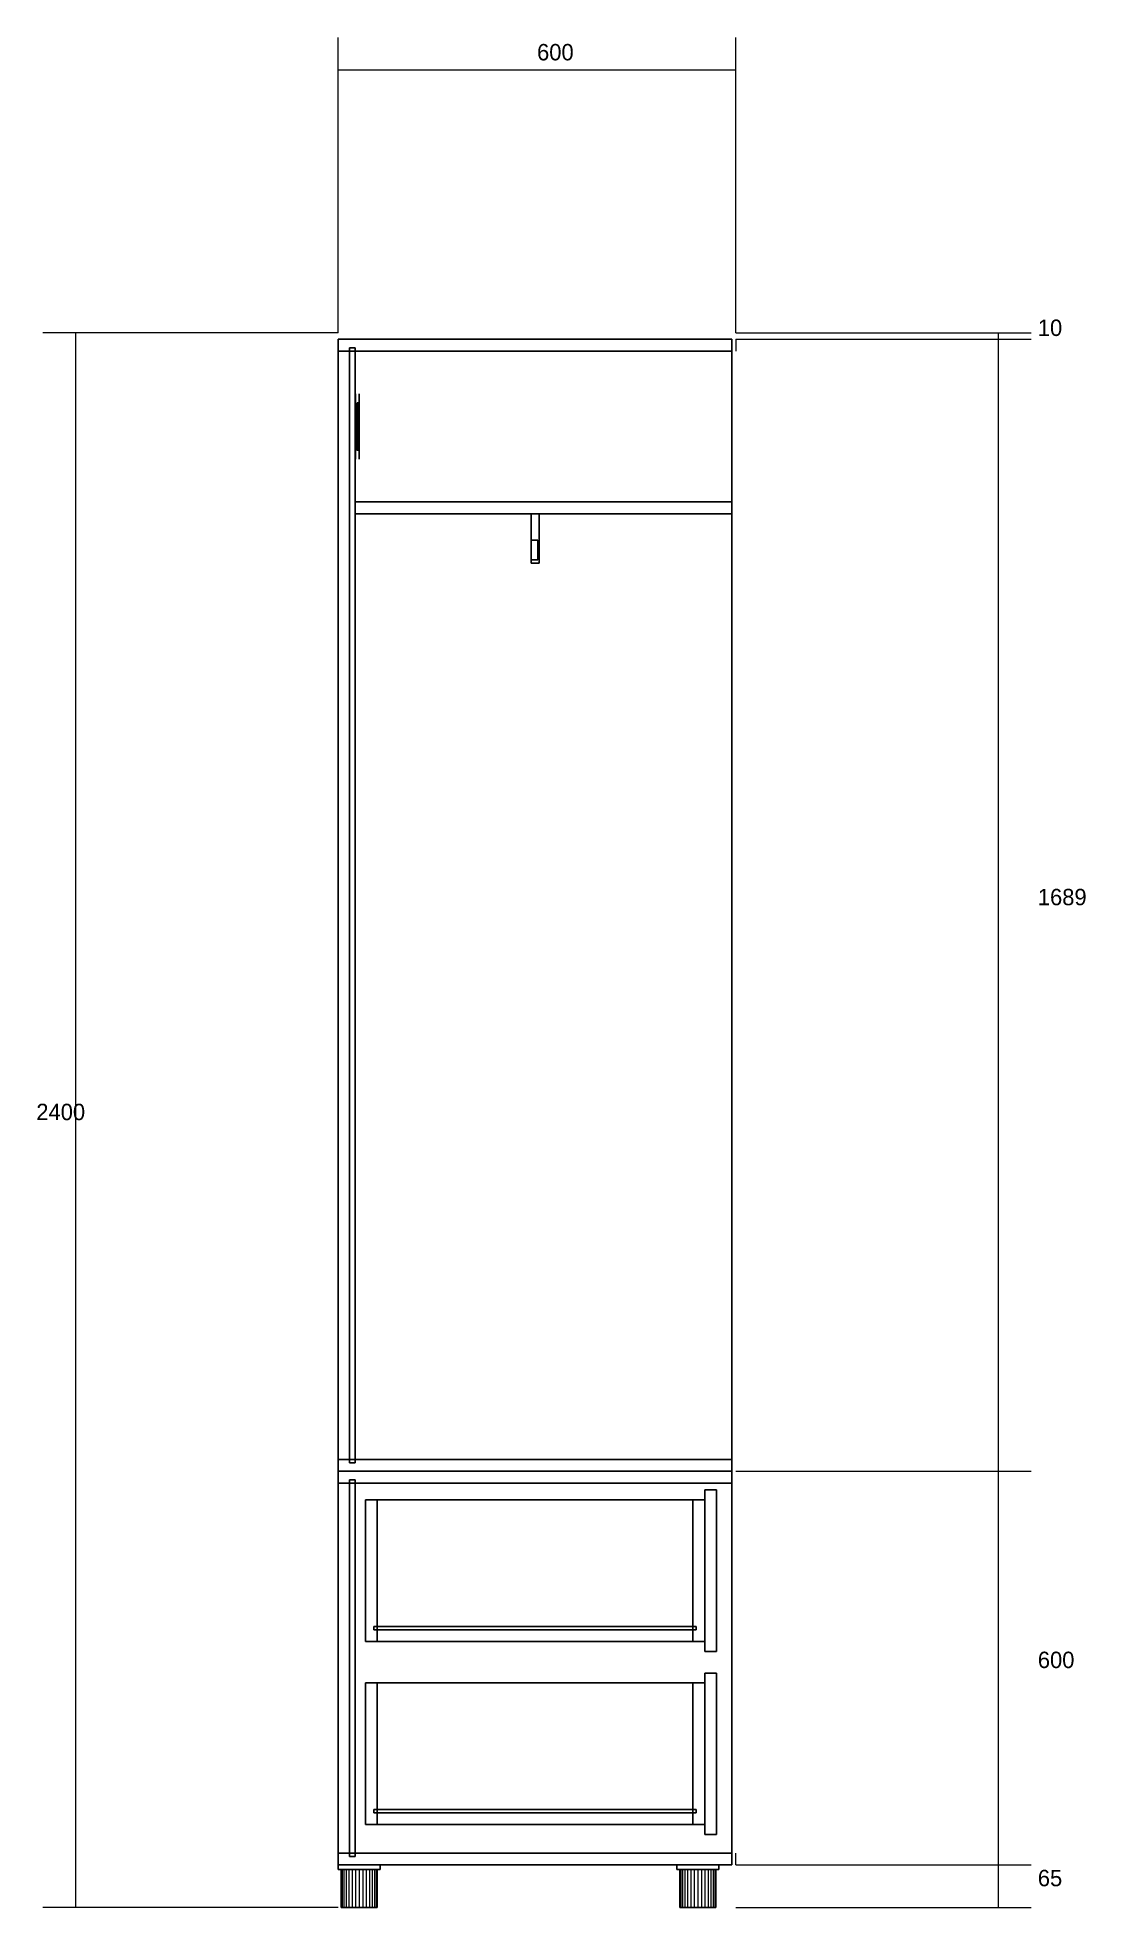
# Model space of a CAD drawing. Extents: x -458 to 1139, y 0 to 2850.
import ezdxf

# ---------------------------------------------------------------- set-up
doc = ezdxf.new("R2010")
doc.units = 0
for name, color, linetype, lineweight in [('ACCESSORIES', 8, 'Continuous', 0), ('BACK_PANEL', 254, 'Continuous', 0), ('CLOTHING_ROD', 7, 'Continuous', 0), ('DIMENSIONS', 7, 'Continuous', 0), ('FURNITURE_PANEL', 30, 'Continuous', 0), ('VENTILATION', 6, 'Continuous', 0)]:
    doc.layers.add(name, color=color, linetype=linetype, lineweight=lineweight)

msp = doc.modelspace()

# ---------------------------------------------------------------- linework, layer by layer
at = {"layer": 'ACCESSORIES', "color": 8}
for p, q in [((0, 65), (64, 65)), ((64, 65), (0, 65)), ((0, 65), (0, 58)), ((0, 58), (0, 65)), ((0, 65), (64, 65)), ((64, 65), (0, 65)), ((0, 65), (0, 58)), ((0, 58), (0, 65)), ((64, 58), (0, 58)), ((0, 58), (64, 58)), ((64, 58), (0, 58)), ((0, 58), (64, 58)), ((4, 58), (4, 0)), ((4, 58), (4, 0)), ((4.5, 58), (4.5, 0)), ((4.5, 58), (4.5, 0)), ((6.1, 58), (4.5, 58)), ((4.5, 58), (6.1, 58)), ((4.5, 58), (4.5, 0)), ((4.5, 58), (4.5, 0)), ((6.1, 58), (4.5, 58)), ((4.5, 58), (6.1, 58)), ((6.1, 58), (6.1, 0)), ((6.1, 58), (6.1, 0)), ((8.7, 58), (6.1, 58)), ((6.1, 58), (8.7, 58)), ((6.1, 58), (6.1, 0)), ((6.1, 58), (6.1, 0)), ((8.7, 58), (6.1, 58)), ((6.1, 58), (8.7, 58)), ((8.7, 58), (8.7, 0)), ((8.7, 58), (8.7, 0)), ((12.2, 58), (8.7, 58)), ((8.7, 58), (12.2, 58)), ((8.7, 58), (8.7, 0)), ((8.7, 58), (8.7, 0)), ((12.2, 58), (8.7, 58)), ((8.7, 58), (12.2, 58)), ((12.2, 58), (12.2, 0)), ((12.2, 58), (12.2, 0)), ((16.4, 58), (12.2, 58)), ((12.2, 58), (16.4, 58)), ((12.2, 58), (12.2, 0)), ((12.2, 58), (12.2, 0)), ((16.4, 58), (12.2, 58)), ((12.2, 58), (16.4, 58)), ((16.4, 58), (16.4, 0)), ((16.4, 58), (16.4, 0)), ((21.3, 58), (16.4, 58)), ((16.4, 58), (21.3, 58)), ((16.4, 58), (16.4, 0)), ((16.4, 58), (16.4, 0)), ((21.3, 58), (16.4, 58)), ((16.4, 58), (21.3, 58)), ((21.3, 58), (21.3, 0)), ((21.3, 58), (21.3, 0)), ((26.5, 58), (21.3, 58)), ((21.3, 58), (26.5, 58)), ((21.3, 58), (21.3, 0)), ((21.3, 58), (21.3, 0)), ((26.5, 58), (21.3, 58)), ((21.3, 58), (26.5, 58)), ((26.5, 58), (26.5, 0)), ((26.5, 58), (26.5, 0)), ((32, 58), (26.5, 58)), ((26.5, 58), (32, 58)), ((26.5, 58), (26.5, 0)), ((26.5, 58), (26.5, 0)), ((32, 58), (26.5, 58)), ((26.5, 58), (32, 58)), ((32, 58), (32, 0)), ((32, 58), (32, 0)), ((37.5, 58), (32, 58)), ((32, 58), (37.5, 58)), ((32, 58), (32, 0)), ((32, 58), (32, 0)), ((37.5, 58), (32, 58)), ((32, 58), (37.5, 58)), ((37.5, 58), (37.5, 0)), ((37.5, 58), (37.5, 0)), ((42.7, 58), (37.5, 58)), ((37.5, 58), (42.7, 58)), ((37.5, 58), (37.5, 0)), ((37.5, 58), (37.5, 0)), ((42.7, 58), (37.5, 58)), ((37.5, 58), (42.7, 58)), ((42.7, 58), (42.7, 0)), ((42.7, 58), (42.7, 0)), ((47.6, 58), (42.7, 58)), ((42.7, 58), (47.6, 58)), ((42.7, 58), (42.7, 0)), ((42.7, 58), (42.7, 0)), ((47.6, 58), (42.7, 58)), ((42.7, 58), (47.6, 58)), ((47.6, 58), (47.6, 0)), ((47.6, 58), (47.6, 0)), ((51.8, 58), (47.6, 58)), ((47.6, 58), (51.8, 58)), ((47.6, 58), (47.6, 0)), ((47.6, 58), (47.6, 0)), ((51.8, 58), (47.6, 58)), ((47.6, 58), (51.8, 58)), ((51.8, 58), (51.8, 0)), ((51.8, 58), (51.8, 0)), ((55.3, 58), (51.8, 58)), ((51.8, 58), (55.3, 58)), ((51.8, 58), (51.8, 0)), ((51.8, 58), (51.8, 0)), ((55.3, 58), (51.8, 58)), ((51.8, 58), (55.3, 58)), ((55.3, 58), (55.3, 0)), ((55.3, 58), (55.3, 0)), ((57.9, 58), (55.3, 58)), ((55.3, 58), (57.9, 58)), ((55.3, 58), (55.3, 0)), ((55.3, 58), (55.3, 0)), ((57.9, 58), (55.3, 58)), ((55.3, 58), (57.9, 58)), ((57.9, 58), (57.9, 0)), ((57.9, 58), (57.9, 0)), ((59.5, 58), (57.9, 58)), ((57.9, 58), (59.5, 58)), ((57.9, 58), (57.9, 0)), ((57.9, 58), (57.9, 0)), ((59.5, 58), (57.9, 58)), ((57.9, 58), (59.5, 58)), ((59.5, 58), (59.5, 0)), ((59.5, 58), (59.5, 0)), ((59.5, 58), (59.5, 0)), ((59.5, 58), (59.5, 0)), ((60, 0), (60, 58)), ((60, 0), (60, 58)), ((64, 65), (64, 58)), ((64, 58), (64, 65)), ((64, 65), (64, 58)), ((64, 58), (64, 65)), ((516, 65), (580, 65)), ((580, 65), (516, 65)), ((516, 65), (516, 58)), ((516, 58), (516, 65)), ((516, 65), (580, 65)), ((580, 65), (516, 65)), ((516, 65), (516, 58)), ((516, 58), (516, 65)), ((580, 58), (516, 58)), ((516, 58), (580, 58)), ((580, 58), (516, 58)), ((516, 58), (580, 58)), ((520, 58), (520, 0)), ((520, 58), (520, 0)), ((520.5, 58), (520.5, 0)), ((520.5, 58), (520.5, 0)), ((522.1, 58), (520.5, 58)), ((520.5, 58), (522.1, 58)), ((520.5, 58), (520.5, 0)), ((520.5, 58), (520.5, 0)), ((522.1, 58), (520.5, 58)), ((520.5, 58), (522.1, 58)), ((522.1, 58), (522.1, 0)), ((522.1, 58), (522.1, 0)), ((524.7, 58), (522.1, 58)), ((522.1, 58), (524.7, 58)), ((522.1, 58), (522.1, 0)), ((522.1, 58), (522.1, 0)), ((524.7, 58), (522.1, 58)), ((522.1, 58), (524.7, 58)), ((524.7, 58), (524.7, 0)), ((524.7, 58), (524.7, 0)), ((528.2, 58), (524.7, 58)), ((524.7, 58), (528.2, 58)), ((524.7, 58), (524.7, 0)), ((524.7, 58), (524.7, 0)), ((528.2, 58), (524.7, 58)), ((524.7, 58), (528.2, 58)), ((528.2, 58), (528.2, 0)), ((528.2, 58), (528.2, 0)), ((532.4, 58), (528.2, 58)), ((528.2, 58), (532.4, 58)), ((528.2, 58), (528.2, 0)), ((528.2, 58), (528.2, 0)), ((532.4, 58), (528.2, 58)), ((528.2, 58), (532.4, 58)), ((532.4, 58), (532.4, 0)), ((532.4, 58), (532.4, 0)), ((537.3, 58), (532.4, 58)), ((532.4, 58), (537.3, 58)), ((532.4, 58), (532.4, 0)), ((532.4, 58), (532.4, 0)), ((537.3, 58), (532.4, 58)), ((532.4, 58), (537.3, 58)), ((537.3, 58), (537.3, 0)), ((537.3, 58), (537.3, 0)), ((542.5, 58), (537.3, 58)), ((537.3, 58), (542.5, 58)), ((537.3, 58), (537.3, 0)), ((537.3, 58), (537.3, 0)), ((542.5, 58), (537.3, 58)), ((537.3, 58), (542.5, 58)), ((542.5, 58), (542.5, 0)), ((542.5, 58), (542.5, 0)), ((548, 58), (542.5, 58)), ((542.5, 58), (548, 58)), ((542.5, 58), (542.5, 0)), ((542.5, 58), (542.5, 0)), ((548, 58), (542.5, 58)), ((542.5, 58), (548, 58)), ((548, 58), (548, 0)), ((548, 58), (548, 0)), ((553.5, 58), (548, 58)), ((548, 58), (553.5, 58)), ((548, 58), (548, 0)), ((548, 58), (548, 0)), ((553.5, 58), (548, 58)), ((548, 58), (553.5, 58)), ((553.5, 58), (553.5, 0)), ((553.5, 58), (553.5, 0)), ((558.7, 58), (553.5, 58)), ((553.5, 58), (558.7, 58)), ((553.5, 58), (553.5, 0)), ((553.5, 58), (553.5, 0)), ((558.7, 58), (553.5, 58)), ((553.5, 58), (558.7, 58)), ((558.7, 58), (558.7, 0)), ((558.7, 58), (558.7, 0)), ((563.6, 58), (558.7, 58)), ((558.7, 58), (563.6, 58)), ((558.7, 58), (558.7, 0)), ((558.7, 58), (558.7, 0)), ((563.6, 58), (558.7, 58)), ((558.7, 58), (563.6, 58)), ((563.6, 58), (563.6, 0)), ((563.6, 58), (563.6, 0)), ((567.8, 58), (563.6, 58)), ((563.6, 58), (567.8, 58)), ((563.6, 58), (563.6, 0)), ((563.6, 58), (563.6, 0)), ((567.8, 58), (563.6, 58)), ((563.6, 58), (567.8, 58)), ((567.8, 58), (567.8, 0)), ((567.8, 58), (567.8, 0)), ((571.3, 58), (567.8, 58)), ((567.8, 58), (571.3, 58)), ((567.8, 58), (567.8, 0)), ((567.8, 58), (567.8, 0)), ((571.3, 58), (567.8, 58)), ((567.8, 58), (571.3, 58)), ((571.3, 58), (571.3, 0)), ((571.3, 58), (571.3, 0)), ((573.9, 58), (571.3, 58)), ((571.3, 58), (573.9, 58)), ((571.3, 58), (571.3, 0)), ((571.3, 58), (571.3, 0)), ((573.9, 58), (571.3, 58)), ((571.3, 58), (573.9, 58)), ((573.9, 58), (573.9, 0)), ((573.9, 58), (573.9, 0)), ((575.5, 58), (573.9, 58)), ((573.9, 58), (575.5, 58)), ((573.9, 58), (573.9, 0)), ((573.9, 58), (573.9, 0)), ((575.5, 58), (573.9, 58)), ((573.9, 58), (575.5, 58)), ((575.5, 58), (575.5, 0)), ((575.5, 58), (575.5, 0)), ((575.5, 58), (575.5, 0)), ((575.5, 58), (575.5, 0)), ((576, 0), (576, 58)), ((576, 0), (576, 58)), ((580, 65), (580, 58)), ((580, 58), (580, 65)), ((580, 65), (580, 58)), ((580, 58), (580, 65)), ((4.5, 0), (6.1, 0)), ((6.1, 0), (4.5, 0)), ((4.5, 0), (6.1, 0)), ((6.1, 0), (4.5, 0)), ((6.1, 0), (8.7, 0)), ((8.7, 0), (6.1, 0)), ((6.1, 0), (8.7, 0)), ((8.7, 0), (6.1, 0)), ((8.7, 0), (12.2, 0)), ((12.2, 0), (8.7, 0)), ((8.7, 0), (12.2, 0)), ((12.2, 0), (8.7, 0)), ((12.2, 0), (16.4, 0)), ((16.4, 0), (12.2, 0)), ((12.2, 0), (16.4, 0)), ((16.4, 0), (12.2, 0)), ((16.4, 0), (21.3, 0)), ((21.3, 0), (16.4, 0)), ((16.4, 0), (21.3, 0)), ((21.3, 0), (16.4, 0)), ((21.3, 0), (26.5, 0)), ((26.5, 0), (21.3, 0)), ((21.3, 0), (26.5, 0)), ((26.5, 0), (21.3, 0)), ((26.5, 0), (32, 0)), ((32, 0), (26.5, 0)), ((26.5, 0), (32, 0)), ((32, 0), (26.5, 0)), ((32, 0), (37.5, 0)), ((37.5, 0), (32, 0)), ((32, 0), (37.5, 0)), ((37.5, 0), (32, 0)), ((37.5, 0), (42.7, 0)), ((42.7, 0), (37.5, 0)), ((37.5, 0), (42.7, 0)), ((42.7, 0), (37.5, 0)), ((42.7, 0), (47.6, 0)), ((47.6, 0), (42.7, 0)), ((42.7, 0), (47.6, 0)), ((47.6, 0), (42.7, 0)), ((47.6, 0), (51.8, 0)), ((51.8, 0), (47.6, 0)), ((47.6, 0), (51.8, 0)), ((51.8, 0), (47.6, 0)), ((51.8, 0), (55.3, 0)), ((55.3, 0), (51.8, 0)), ((51.8, 0), (55.3, 0)), ((55.3, 0), (51.8, 0)), ((55.3, 0), (57.9, 0)), ((57.9, 0), (55.3, 0)), ((55.3, 0), (57.9, 0)), ((57.9, 0), (55.3, 0)), ((57.9, 0), (59.5, 0)), ((59.5, 0), (57.9, 0)), ((57.9, 0), (59.5, 0)), ((59.5, 0), (57.9, 0)), ((520.5, 0), (522.1, 0)), ((522.1, 0), (520.5, 0)), ((520.5, 0), (522.1, 0)), ((522.1, 0), (520.5, 0)), ((522.1, 0), (524.7, 0)), ((524.7, 0), (522.1, 0)), ((522.1, 0), (524.7, 0)), ((524.7, 0), (522.1, 0)), ((524.7, 0), (528.2, 0)), ((528.2, 0), (524.7, 0)), ((524.7, 0), (528.2, 0)), ((528.2, 0), (524.7, 0)), ((528.2, 0), (532.4, 0)), ((532.4, 0), (528.2, 0)), ((528.2, 0), (532.4, 0)), ((532.4, 0), (528.2, 0)), ((532.4, 0), (537.3, 0)), ((537.3, 0), (532.4, 0)), ((532.4, 0), (537.3, 0)), ((537.3, 0), (532.4, 0)), ((537.3, 0), (542.5, 0)), ((542.5, 0), (537.3, 0)), ((537.3, 0), (542.5, 0)), ((542.5, 0), (537.3, 0)), ((542.5, 0), (548, 0)), ((548, 0), (542.5, 0)), ((542.5, 0), (548, 0)), ((548, 0), (542.5, 0)), ((548, 0), (553.5, 0)), ((553.5, 0), (548, 0)), ((548, 0), (553.5, 0)), ((553.5, 0), (548, 0)), ((553.5, 0), (558.7, 0)), ((558.7, 0), (553.5, 0)), ((553.5, 0), (558.7, 0)), ((558.7, 0), (553.5, 0)), ((558.7, 0), (563.6, 0)), ((563.6, 0), (558.7, 0)), ((558.7, 0), (563.6, 0)), ((563.6, 0), (558.7, 0)), ((563.6, 0), (567.8, 0)), ((567.8, 0), (563.6, 0)), ((563.6, 0), (567.8, 0)), ((567.8, 0), (563.6, 0)), ((567.8, 0), (571.3, 0)), ((571.3, 0), (567.8, 0)), ((567.8, 0), (571.3, 0)), ((571.3, 0), (567.8, 0)), ((571.3, 0), (573.9, 0)), ((573.9, 0), (571.3, 0)), ((571.3, 0), (573.9, 0)), ((573.9, 0), (571.3, 0)), ((573.9, 0), (575.5, 0)), ((575.5, 0), (573.9, 0)), ((573.9, 0), (575.5, 0)), ((575.5, 0), (573.9, 0))]:
    msp.add_line(p, q, dxfattribs=at)
at = {"layer": 'BACK_PANEL', "color": 30}
for p, q in [((17, 2377), (26, 2377)), ((26, 2377), (17, 2377)), ((17, 2377), (17, 678)), ((17, 678), (17, 2377)), ((26, 2377), (26, 678)), ((26, 678), (26, 2377)), ((26, 678), (17, 678)), ((17, 678), (26, 678)), ((17, 651.9), (26, 651.9)), ((26, 651.9), (17, 651.9)), ((17, 651.9), (17, 78)), ((17, 78), (17, 651.9)), ((26, 651.9), (26, 78)), ((26, 78), (26, 651.9)), ((26, 78), (17, 78)), ((17, 78), (26, 78))]:
    msp.add_line(p, q, dxfattribs=at)
at = {"layer": 'BACK_PANEL', "color": 252}
for p, q in [((17, 2377), (26, 2377)), ((26, 2377), (17, 2377)), ((17, 2377), (17, 678)), ((17, 678), (17, 2377)), ((26, 2377), (26, 678)), ((26, 678), (26, 2377)), ((26, 678), (17, 678)), ((17, 678), (26, 678)), ((17, 651.9), (26, 651.9)), ((26, 651.9), (17, 651.9)), ((17, 651.9), (17, 78)), ((17, 78), (17, 651.9)), ((26, 651.9), (26, 78)), ((26, 78), (26, 651.9)), ((26, 78), (17, 78)), ((17, 78), (26, 78))]:
    msp.add_line(p, q, dxfattribs=at)
at = {"layer": 'CLOTHING_ROD', "color": 7}
for p, q in [((294, 2124), (306, 2124)), ((306, 2124), (294, 2124)), ((294, 2124), (294, 2049)), ((294, 2049), (294, 2124)), ((294, 2124), (306, 2124)), ((306, 2124), (294, 2124)), ((294, 2124), (294, 2049)), ((294, 2049), (294, 2124)), ((294, 2124), (306, 2124)), ((306, 2124), (294, 2124)), ((294, 2124), (294, 2049)), ((294, 2049), (294, 2124)), ((294, 2124), (306, 2124)), ((306, 2124), (294, 2124)), ((294, 2124), (294, 2049)), ((294, 2049), (294, 2124)), ((306, 2124), (306, 2049)), ((306, 2049), (306, 2124)), ((306, 2124), (306, 2049)), ((306, 2049), (306, 2124)), ((306, 2124), (306, 2049)), ((306, 2049), (306, 2124)), ((306, 2124), (306, 2049)), ((306, 2049), (306, 2124)), ((294, 2084), (304, 2084)), ((304, 2084), (294, 2084)), ((294, 2084), (294, 2054)), ((294, 2054), (294, 2084)), ((294, 2084), (304, 2084)), ((304, 2084), (294, 2084)), ((294, 2084), (294, 2054)), ((294, 2054), (294, 2084)), ((304, 2084), (304, 2054)), ((304, 2054), (304, 2084)), ((304, 2084), (304, 2054)), ((304, 2054), (304, 2084)), ((304, 2054), (294, 2054)), ((294, 2054), (304, 2054)), ((304, 2054), (294, 2054)), ((294, 2054), (304, 2054)), ((306, 2049), (294, 2049)), ((294, 2049), (306, 2049)), ((306, 2049), (294, 2049)), ((294, 2049), (306, 2049)), ((306, 2049), (294, 2049)), ((294, 2049), (306, 2049)), ((306, 2049), (294, 2049)), ((294, 2049), (306, 2049))]:
    msp.add_line(p, q, dxfattribs=at)
at = {"layer": 'DIMENSIONS', "color": 7}
for p, q in [((0, 2400), (0, 2850)), ((606, 2400), (606, 2850)), ((606, 2800), (0, 2800)), ((0, 2400), (-450, 2400)), ((-400, 0), (-400, 2400)), ((606, 2400), (1056, 2400)), ((1006, 2390), (1006, 2400)), ((606, 2390), (1056, 2390)), ((1006, 665), (1006, 2390)), ((606, 665), (1056, 665)), ((1006, 65), (1006, 665)), ((606, 65), (1056, 65)), ((1006, 0), (1006, 65)), ((0, 0), (-450, 0)), ((606, 0), (1056, 0))]:
    msp.add_line(p, q, dxfattribs=at)
at = {"layer": 'FURNITURE_PANEL', "color": 7}
for p, q in [((0, 2390), (600, 2390)), ((600, 2390), (0, 2390)), ((0, 2390), (0, 665)), ((0, 665), (0, 2390)), ((0, 2390), (600, 2390)), ((600, 2390), (0, 2390)), ((0, 2390), (0, 665)), ((0, 665), (0, 2390)), ((0, 2390), (600, 2390)), ((600, 2390), (0, 2390)), ((0, 2390), (0, 2372)), ((0, 2372), (0, 2390)), ((600, 2372), (0, 2372)), ((0, 2372), (600, 2372)), ((600, 2390), (600, 665)), ((600, 665), (600, 2390)), ((600, 2390), (600, 665)), ((600, 665), (600, 2390)), ((600, 2390), (600, 2372)), ((600, 2372), (600, 2390)), ((606, 2390), (606, 2372)), ((26, 2142), (600, 2142)), ((600, 2142), (26, 2142)), ((26, 2142), (26, 2124)), ((26, 2124), (26, 2142)), ((600, 2142), (600, 2124)), ((600, 2124), (600, 2142)), ((600, 2124), (26, 2124)), ((26, 2124), (600, 2124)), ((0, 683.1), (600, 683.1)), ((600, 683.1), (0, 683.1)), ((0, 683.1), (0, 665)), ((0, 665), (0, 683.1)), ((0, 665), (600, 665)), ((600, 665), (0, 665)), ((0, 665), (0, 65)), ((0, 65), (0, 665)), ((600, 665), (0, 665)), ((0, 665), (600, 665)), ((0, 665), (600, 665)), ((600, 665), (0, 665)), ((0, 665), (0, 65)), ((0, 65), (0, 665)), ((600, 665), (0, 665)), ((0, 665), (600, 665)), ((600, 665), (0, 665)), ((0, 665), (600, 665)), ((0, 664.9), (600, 664.9)), ((600, 664.9), (0, 664.9)), ((0, 664.9), (0, 647)), ((0, 647), (0, 664.9)), ((600, 683.1), (600, 665)), ((600, 665), (600, 683.1)), ((600, 665), (600, 65)), ((600, 65), (600, 665)), ((600, 665), (600, 65)), ((600, 65), (600, 665)), ((600, 664.9), (600, 647)), ((600, 647), (600, 664.9)), ((600, 647), (0, 647)), ((0, 647), (600, 647)), ((558.5, 636.5), (576.5, 636.5)), ((576.5, 636.5), (558.5, 636.5)), ((558.5, 636.5), (558.5, 390.5)), ((558.5, 390.5), (558.5, 636.5)), ((576.5, 636.5), (576.5, 390.5)), ((576.5, 390.5), (576.5, 636.5)), ((41.5, 621.5), (59.5, 621.5)), ((59.5, 621.5), (41.5, 621.5)), ((41.5, 621.5), (41.5, 405.5)), ((41.5, 405.5), (41.5, 621.5)), ((59.5, 621.5), (59.5, 405.5)), ((59.5, 405.5), (59.5, 621.5)), ((59.5, 621.5), (540.5, 621.5)), ((540.5, 621.5), (59.5, 621.5)), ((59.5, 621.5), (59.5, 405.5)), ((59.5, 405.5), (59.5, 621.5)), ((59.5, 621.5), (540.5, 621.5)), ((540.5, 621.5), (59.5, 621.5)), ((59.5, 621.5), (59.5, 405.5)), ((59.5, 405.5), (59.5, 621.5)), ((540.5, 621.5), (558.5, 621.5)), ((558.5, 621.5), (540.5, 621.5)), ((540.5, 621.5), (540.5, 405.5)), ((540.5, 405.5), (540.5, 621.5)), ((540.5, 621.5), (540.5, 405.5)), ((540.5, 405.5), (540.5, 621.5)), ((540.5, 621.5), (540.5, 405.5)), ((540.5, 405.5), (540.5, 621.5)), ((558.5, 621.5), (558.5, 405.5)), ((558.5, 405.5), (558.5, 621.5)), ((54.5, 428.5), (545.5, 428.5)), ((545.5, 428.5), (54.5, 428.5)), ((54.5, 428.5), (54.5, 423.5)), ((54.5, 423.5), (54.5, 428.5)), ((545.5, 428.5), (545.5, 423.5)), ((545.5, 423.5), (545.5, 428.5)), ((59.5, 405.5), (41.5, 405.5)), ((41.5, 405.5), (59.5, 405.5)), ((545.5, 423.5), (54.5, 423.5)), ((54.5, 423.5), (545.5, 423.5)), ((540.5, 405.5), (59.5, 405.5)), ((59.5, 405.5), (540.5, 405.5)), ((540.5, 405.5), (59.5, 405.5)), ((59.5, 405.5), (540.5, 405.5)), ((558.5, 405.5), (540.5, 405.5)), ((540.5, 405.5), (558.5, 405.5)), ((576.5, 390.5), (558.5, 390.5)), ((558.5, 390.5), (576.5, 390.5)), ((41.5, 342.5), (59.5, 342.5)), ((59.5, 342.5), (41.5, 342.5)), ((41.5, 342.5), (41.5, 126.5)), ((41.5, 126.5), (41.5, 342.5)), ((59.5, 342.5), (59.5, 126.5)), ((59.5, 126.5), (59.5, 342.5)), ((59.5, 342.5), (540.5, 342.5)), ((540.5, 342.5), (59.5, 342.5)), ((59.5, 342.5), (59.5, 126.5)), ((59.5, 126.5), (59.5, 342.5)), ((59.5, 342.5), (540.5, 342.5)), ((540.5, 342.5), (59.5, 342.5)), ((59.5, 342.5), (59.5, 126.5)), ((59.5, 126.5), (59.5, 342.5)), ((540.5, 342.5), (558.5, 342.5)), ((558.5, 342.5), (540.5, 342.5)), ((540.5, 342.5), (540.5, 126.5)), ((540.5, 126.5), (540.5, 342.5)), ((540.5, 342.5), (540.5, 126.5)), ((540.5, 126.5), (540.5, 342.5)), ((540.5, 342.5), (540.5, 126.5)), ((540.5, 126.5), (540.5, 342.5)), ((558.5, 357.5), (576.5, 357.5)), ((576.5, 357.5), (558.5, 357.5)), ((558.5, 357.5), (558.5, 111.5)), ((558.5, 111.5), (558.5, 357.5)), ((558.5, 342.5), (558.5, 126.5)), ((558.5, 126.5), (558.5, 342.5)), ((576.5, 357.5), (576.5, 111.5)), ((576.5, 111.5), (576.5, 357.5)), ((54.5, 149.5), (545.5, 149.5)), ((545.5, 149.5), (54.5, 149.5)), ((54.5, 149.5), (54.5, 144.5)), ((54.5, 144.5), (54.5, 149.5)), ((545.5, 144.5), (54.5, 144.5)), ((54.5, 144.5), (545.5, 144.5)), ((545.5, 149.5), (545.5, 144.5)), ((545.5, 144.5), (545.5, 149.5)), ((59.5, 126.5), (41.5, 126.5)), ((41.5, 126.5), (59.5, 126.5)), ((540.5, 126.5), (59.5, 126.5)), ((59.5, 126.5), (540.5, 126.5)), ((540.5, 126.5), (59.5, 126.5)), ((59.5, 126.5), (540.5, 126.5)), ((558.5, 126.5), (540.5, 126.5)), ((540.5, 126.5), (558.5, 126.5)), ((576.5, 111.5), (558.5, 111.5)), ((558.5, 111.5), (576.5, 111.5)), ((0, 83), (600, 83)), ((600, 83), (0, 83)), ((0, 83), (0, 65)), ((0, 65), (0, 83)), ((600, 65), (0, 65)), ((0, 65), (600, 65)), ((600, 65), (0, 65)), ((0, 65), (600, 65)), ((600, 65), (0, 65)), ((0, 65), (600, 65)), ((600, 83), (600, 65)), ((600, 65), (600, 83)), ((606, 65), (606, 83))]:
    msp.add_line(p, q, dxfattribs=at)
at = {"layer": 'FURNITURE_PANEL', "color": 30}
for p, q in [((0, 2390), (600, 2390)), ((600, 2390), (0, 2390)), ((0, 2390), (0, 665)), ((0, 665), (0, 2390)), ((0, 2390), (600, 2390)), ((600, 2390), (0, 2390)), ((0, 2390), (0, 665)), ((0, 665), (0, 2390)), ((0, 2390), (600, 2390)), ((600, 2390), (0, 2390)), ((0, 2390), (0, 2372)), ((0, 2372), (0, 2390)), ((600, 2372), (0, 2372)), ((0, 2372), (600, 2372)), ((600, 2390), (600, 665)), ((600, 665), (600, 2390)), ((600, 2390), (600, 665)), ((600, 665), (600, 2390)), ((600, 2390), (600, 2372)), ((600, 2372), (600, 2390)), ((26, 2142), (600, 2142)), ((600, 2142), (26, 2142)), ((26, 2142), (26, 2124)), ((26, 2124), (26, 2142)), ((600, 2142), (600, 2124)), ((600, 2124), (600, 2142)), ((600, 2124), (26, 2124)), ((26, 2124), (600, 2124)), ((0, 683.1), (600, 683.1)), ((600, 683.1), (0, 683.1)), ((0, 683.1), (0, 665)), ((0, 665), (0, 683.1)), ((0, 665), (600, 665)), ((600, 665), (0, 665)), ((0, 665), (0, 65)), ((0, 65), (0, 665)), ((600, 665), (0, 665)), ((0, 665), (600, 665)), ((0, 665), (600, 665)), ((600, 665), (0, 665)), ((0, 665), (0, 65)), ((0, 65), (0, 665)), ((600, 665), (0, 665)), ((0, 665), (600, 665)), ((600, 665), (0, 665)), ((0, 665), (600, 665)), ((0, 664.9), (600, 664.9)), ((600, 664.9), (0, 664.9)), ((0, 664.9), (0, 647)), ((0, 647), (0, 664.9)), ((600, 683.1), (600, 665)), ((600, 665), (600, 683.1)), ((600, 665), (600, 65)), ((600, 65), (600, 665)), ((600, 665), (600, 65)), ((600, 65), (600, 665)), ((600, 664.9), (600, 647)), ((600, 647), (600, 664.9)), ((600, 647), (0, 647)), ((0, 647), (600, 647)), ((558.5, 636.5), (576.5, 636.5)), ((576.5, 636.5), (558.5, 636.5)), ((558.5, 636.5), (558.5, 390.5)), ((558.5, 390.5), (558.5, 636.5)), ((576.5, 636.5), (576.5, 390.5)), ((576.5, 390.5), (576.5, 636.5)), ((41.5, 621.5), (59.5, 621.5)), ((59.5, 621.5), (41.5, 621.5)), ((41.5, 621.5), (41.5, 405.5)), ((41.5, 405.5), (41.5, 621.5)), ((59.5, 621.5), (59.5, 405.5)), ((59.5, 405.5), (59.5, 621.5)), ((59.5, 621.5), (540.5, 621.5)), ((540.5, 621.5), (59.5, 621.5)), ((59.5, 621.5), (59.5, 405.5)), ((59.5, 405.5), (59.5, 621.5)), ((59.5, 621.5), (540.5, 621.5)), ((540.5, 621.5), (59.5, 621.5)), ((59.5, 621.5), (59.5, 405.5)), ((59.5, 405.5), (59.5, 621.5)), ((540.5, 621.5), (558.5, 621.5)), ((558.5, 621.5), (540.5, 621.5)), ((540.5, 621.5), (540.5, 405.5)), ((540.5, 405.5), (540.5, 621.5)), ((540.5, 621.5), (540.5, 405.5)), ((540.5, 405.5), (540.5, 621.5)), ((540.5, 621.5), (540.5, 405.5)), ((540.5, 405.5), (540.5, 621.5)), ((558.5, 621.5), (558.5, 405.5)), ((558.5, 405.5), (558.5, 621.5)), ((54.5, 428.5), (545.5, 428.5)), ((545.5, 428.5), (54.5, 428.5)), ((54.5, 428.5), (54.5, 423.5)), ((54.5, 423.5), (54.5, 428.5)), ((545.5, 428.5), (545.5, 423.5)), ((545.5, 423.5), (545.5, 428.5)), ((59.5, 405.5), (41.5, 405.5)), ((41.5, 405.5), (59.5, 405.5)), ((545.5, 423.5), (54.5, 423.5)), ((54.5, 423.5), (545.5, 423.5)), ((540.5, 405.5), (59.5, 405.5)), ((59.5, 405.5), (540.5, 405.5)), ((540.5, 405.5), (59.5, 405.5)), ((59.5, 405.5), (540.5, 405.5)), ((558.5, 405.5), (540.5, 405.5)), ((540.5, 405.5), (558.5, 405.5)), ((576.5, 390.5), (558.5, 390.5)), ((558.5, 390.5), (576.5, 390.5)), ((41.5, 342.5), (59.5, 342.5)), ((59.5, 342.5), (41.5, 342.5)), ((41.5, 342.5), (41.5, 126.5)), ((41.5, 126.5), (41.5, 342.5)), ((59.5, 342.5), (59.5, 126.5)), ((59.5, 126.5), (59.5, 342.5)), ((59.5, 342.5), (540.5, 342.5)), ((540.5, 342.5), (59.5, 342.5)), ((59.5, 342.5), (59.5, 126.5)), ((59.5, 126.5), (59.5, 342.5)), ((59.5, 342.5), (540.5, 342.5)), ((540.5, 342.5), (59.5, 342.5)), ((59.5, 342.5), (59.5, 126.5)), ((59.5, 126.5), (59.5, 342.5)), ((540.5, 342.5), (558.5, 342.5)), ((558.5, 342.5), (540.5, 342.5)), ((540.5, 342.5), (540.5, 126.5)), ((540.5, 126.5), (540.5, 342.5)), ((540.5, 342.5), (540.5, 126.5)), ((540.5, 126.5), (540.5, 342.5)), ((540.5, 342.5), (540.5, 126.5)), ((540.5, 126.5), (540.5, 342.5)), ((558.5, 357.5), (576.5, 357.5)), ((576.5, 357.5), (558.5, 357.5)), ((558.5, 357.5), (558.5, 111.5)), ((558.5, 111.5), (558.5, 357.5)), ((558.5, 342.5), (558.5, 126.5)), ((558.5, 126.5), (558.5, 342.5)), ((576.5, 357.5), (576.5, 111.5)), ((576.5, 111.5), (576.5, 357.5)), ((54.5, 149.5), (545.5, 149.5)), ((545.5, 149.5), (54.5, 149.5)), ((54.5, 149.5), (54.5, 144.5)), ((54.5, 144.5), (54.5, 149.5)), ((545.5, 144.5), (54.5, 144.5)), ((54.5, 144.5), (545.5, 144.5)), ((545.5, 149.5), (545.5, 144.5)), ((545.5, 144.5), (545.5, 149.5)), ((59.5, 126.5), (41.5, 126.5)), ((41.5, 126.5), (59.5, 126.5)), ((540.5, 126.5), (59.5, 126.5)), ((59.5, 126.5), (540.5, 126.5)), ((540.5, 126.5), (59.5, 126.5)), ((59.5, 126.5), (540.5, 126.5)), ((558.5, 126.5), (540.5, 126.5)), ((540.5, 126.5), (558.5, 126.5)), ((576.5, 111.5), (558.5, 111.5)), ((558.5, 111.5), (576.5, 111.5)), ((0, 83), (600, 83)), ((600, 83), (0, 83)), ((0, 83), (0, 65)), ((0, 65), (0, 83)), ((600, 65), (0, 65)), ((0, 65), (600, 65)), ((600, 65), (0, 65)), ((0, 65), (600, 65)), ((600, 65), (0, 65)), ((0, 65), (600, 65)), ((600, 83), (600, 65)), ((600, 65), (600, 83))]:
    msp.add_line(p, q, dxfattribs=at)
at = {"layer": 'VENTILATION', "color": 6}
for p, q in [((26.5, 2305), (26.5, 2306.6)), ((26.5, 2306.6), (26.5, 2305)), ((26.5, 2300), (26.5, 2305)), ((26.5, 2305), (26.5, 2300)), ((26.5, 2292.1), (26.5, 2300)), ((26.5, 2300), (26.5, 2292.1)), ((26.5, 2281.8), (26.5, 2292.1)), ((26.5, 2290.7), (26.5, 2291.9)), ((26.5, 2291.9), (26.5, 2290.7)), ((26.5, 2287.2), (26.5, 2290.7)), ((26.5, 2290.7), (26.5, 2287.2)), ((26.5, 2281.7), (26.5, 2287.2)), ((26.5, 2287.2), (26.5, 2281.7)), ((26.5, 2269.8), (26.5, 2281.8)), ((26.5, 2274.4), (26.5, 2281.7)), ((26.5, 2281.7), (26.5, 2274.4)), ((28.8, 2292), (28.8, 2293.3)), ((28.8, 2293.3), (28.8, 2292)), ((31.6, 2293.3), (28.8, 2293.3)), ((28.8, 2288.4), (28.8, 2292)), ((28.8, 2292), (28.8, 2288.4)), ((28.8, 2282.6), (28.8, 2288.4)), ((31.6, 2288.4), (28.8, 2288.4)), ((28.8, 2288.4), (28.8, 2282.6)), ((31.6, 2288.4), (28.8, 2288.4)), ((31.6, 2288), (28.8, 2288)), ((31.6, 2288), (28.8, 2288)), ((31.6, 2287.9), (28.8, 2287.9)), ((31.6, 2287.9), (28.8, 2287.9)), ((31.6, 2287.9), (28.8, 2287.9)), ((31.6, 2287.9), (28.8, 2287.9)), ((31.6, 2287), (28.8, 2287)), ((31.6, 2287), (28.8, 2287)), ((31.6, 2287), (28.8, 2287)), ((31.6, 2287), (28.8, 2287)), ((31.6, 2285.4), (28.8, 2285.4)), ((31.6, 2285.4), (28.8, 2285.4)), ((31.6, 2285.4), (28.8, 2285.4)), ((31.6, 2285.4), (28.8, 2285.4)), ((31.6, 2283.6), (28.8, 2283.6)), ((31.6, 2283.6), (28.8, 2283.6)), ((31.6, 2283.6), (28.8, 2283.6)), ((31.6, 2283.6), (28.8, 2283.6)), ((31.6, 2282.7), (28.8, 2282.7)), ((31.6, 2282.7), (28.8, 2282.7)), ((28.8, 2275.1), (28.8, 2282.6)), ((31.6, 2282.6), (28.8, 2282.6)), ((31.6, 2282.6), (28.8, 2282.6)), ((31.6, 2282.5), (28.8, 2282.5)), ((31.6, 2282), (28.8, 2282)), ((31.6, 2282), (28.8, 2282)), ((31.6, 2282), (28.8, 2282)), ((31.6, 2282), (28.8, 2282)), ((31.6, 2281.5), (28.8, 2281.5)), ((31.6, 2281.5), (28.8, 2281.5)), ((31.6, 2281), (28.8, 2281)), ((31.6, 2281), (28.8, 2281)), ((31.6, 2293.3), (31.6, 2292)), ((31.6, 2292), (31.6, 2293.3)), ((31.6, 2292), (31.6, 2288.4)), ((31.6, 2288.4), (31.6, 2292)), ((31.6, 2288.4), (31.6, 2282.6)), ((31.6, 2282.6), (31.6, 2288.4)), ((31.6, 2282.6), (31.6, 2275.1)), ((32.1, 2305), (32.1, 2306.6)), ((32.1, 2306.6), (32.1, 2305)), ((32.1, 2300), (32.1, 2305)), ((32.1, 2305), (32.1, 2300)), ((32.1, 2292.1), (32.1, 2300)), ((32.1, 2300), (32.1, 2292.1)), ((32.1, 2281.8), (32.1, 2292.1)), ((32.1, 2290.7), (32.1, 2291.9)), ((32.1, 2291.9), (32.1, 2290.7)), ((32.1, 2287.2), (32.1, 2290.7)), ((32.1, 2290.7), (32.1, 2287.2)), ((32.1, 2281.7), (32.1, 2287.2)), ((32.1, 2287.2), (32.1, 2281.7)), ((32.1, 2269.8), (32.1, 2281.8)), ((32.1, 2274.4), (32.1, 2281.7)), ((32.1, 2281.7), (32.1, 2274.4)), ((26.5, 2266), (26.5, 2274.4)), ((26.5, 2274.4), (26.5, 2266)), ((26.5, 2257), (26.5, 2269.8)), ((26.5, 2257), (26.5, 2266)), ((26.5, 2266), (26.5, 2257)), ((26.5, 2244.2), (26.5, 2257)), ((26.5, 2257), (26.5, 2248)), ((26.5, 2248), (26.5, 2257)), ((31.6, 2279.9), (28.8, 2279.9)), ((31.6, 2279.9), (28.8, 2279.9)), ((31.6, 2278.1), (28.8, 2278.1)), ((31.6, 2278.1), (28.8, 2278.1)), ((31.6, 2277), (28.8, 2277)), ((31.6, 2277), (28.8, 2277)), ((31.6, 2276.5), (28.8, 2276.5)), ((31.6, 2276.5), (28.8, 2276.5)), ((31.6, 2276.5), (28.8, 2276.5)), ((31.6, 2276.5), (28.8, 2276.5)), ((31.6, 2276), (28.8, 2276)), ((31.6, 2276), (28.8, 2276)), ((31.6, 2275.5), (28.8, 2275.5)), ((31.6, 2275.3), (28.8, 2275.3)), ((31.6, 2275.3), (28.8, 2275.3)), ((28.8, 2266.4), (28.8, 2275.1)), ((31.6, 2275.1), (28.8, 2275.1)), ((31.6, 2274.4), (28.8, 2274.4)), ((31.6, 2274.4), (28.8, 2274.4)), ((31.6, 2272.6), (28.8, 2272.6)), ((31.6, 2272.6), (28.8, 2272.6)), ((31.6, 2271.7), (28.8, 2271.7)), ((31.6, 2271.7), (28.8, 2271.7)), ((31.6, 2271.4), (28.8, 2271.4)), ((31.6, 2271.4), (28.8, 2271.4)), ((31.6, 2271.4), (28.8, 2271.4)), ((31.6, 2271.4), (28.8, 2271.4)), ((31.6, 2271.4), (28.8, 2271.4)), ((31.6, 2271.4), (28.8, 2271.4)), ((31.6, 2271), (28.8, 2271)), ((31.6, 2271), (28.8, 2271)), ((31.6, 2270.5), (28.8, 2270.5)), ((31.6, 2270.5), (28.8, 2270.5)), ((31.6, 2270.5), (28.8, 2270.5)), ((31.6, 2270.5), (28.8, 2270.5)), ((31.6, 2270.5), (28.8, 2270.5)), ((31.6, 2270.5), (28.8, 2270.5)), ((31.6, 2270.5), (28.8, 2270.5)), ((31.6, 2270.5), (28.8, 2270.5)), ((31.6, 2270), (28.8, 2270)), ((31.6, 2270), (28.8, 2270)), ((31.6, 2269.7), (28.8, 2269.7)), ((31.6, 2269.7), (28.8, 2269.7)), ((31.6, 2268.9), (28.8, 2268.9)), ((31.6, 2268.9), (28.8, 2268.9)), ((31.6, 2268), (28.8, 2268)), ((28.8, 2268), (31.6, 2268)), ((31.6, 2268), (28.8, 2268)), ((28.8, 2268), (31.6, 2268)), ((31.6, 2267.1), (28.8, 2267.1)), ((31.6, 2267.1), (28.8, 2267.1)), ((28.8, 2257), (28.8, 2266.4)), ((31.6, 2266.3), (28.8, 2266.3)), ((31.6, 2266.3), (28.8, 2266.3)), ((31.6, 2266), (28.8, 2266)), ((31.6, 2266), (28.8, 2266)), ((31.6, 2265.5), (28.8, 2265.5)), ((31.6, 2265.5), (28.8, 2265.5)), ((31.6, 2265.5), (28.8, 2265.5)), ((31.6, 2265.5), (28.8, 2265.5)), ((31.6, 2265), (28.8, 2265)), ((31.6, 2265), (28.8, 2265)), ((31.6, 2265), (28.8, 2265)), ((31.6, 2265), (28.8, 2265)), ((31.6, 2264.6), (28.8, 2264.6)), ((31.6, 2264.6), (28.8, 2264.6)), ((31.6, 2264.6), (28.8, 2264.6)), ((31.6, 2264.6), (28.8, 2264.6)), ((31.6, 2264.6), (28.8, 2264.6)), ((31.6, 2264.6), (28.8, 2264.6)), ((31.6, 2264.2), (28.8, 2264.2)), ((31.6, 2264.2), (28.8, 2264.2)), ((31.6, 2263.4), (28.8, 2263.4)), ((31.6, 2263.4), (28.8, 2263.4)), ((31.6, 2263.4), (28.8, 2263.4)), ((31.6, 2263.4), (28.8, 2263.4)), ((31.6, 2261.6), (28.8, 2261.6)), ((31.6, 2261.6), (28.8, 2261.6)), ((31.6, 2261.6), (28.8, 2261.6)), ((31.6, 2261.6), (28.8, 2261.6)), ((31.6, 2260.8), (28.8, 2260.8)), ((31.6, 2260.8), (28.8, 2260.8)), ((31.6, 2260.4), (28.8, 2260.4)), ((31.6, 2260.4), (28.8, 2260.4)), ((31.6, 2260.4), (28.8, 2260.4)), ((31.6, 2260.4), (28.8, 2260.4)), ((31.6, 2260.4), (28.8, 2260.4)), ((31.6, 2260.4), (28.8, 2260.4)), ((31.6, 2260), (28.8, 2260)), ((31.6, 2260), (28.8, 2260)), ((31.6, 2260), (28.8, 2260)), ((31.6, 2260), (28.8, 2260)), ((31.6, 2259.5), (28.8, 2259.5)), ((31.6, 2259.5), (28.8, 2259.5)), ((31.6, 2259.1), (28.8, 2259.1)), ((31.6, 2259.1), (28.8, 2259.1)), ((31.6, 2259.1), (28.8, 2259.1)), ((31.6, 2259.1), (28.8, 2259.1)), ((31.6, 2258.8), (28.8, 2258.8)), ((31.6, 2258.8), (28.8, 2258.8)), ((31.6, 2258.8), (28.8, 2258.8)), ((31.6, 2258.8), (28.8, 2258.8)), ((31.6, 2257.9), (28.8, 2257.9)), ((31.6, 2257.9), (28.8, 2257.9)), ((28.8, 2247.6), (28.8, 2257)), ((28.8, 2257), (31.6, 2257)), ((31.6, 2257), (28.8, 2257)), ((28.8, 2257), (31.6, 2257)), ((31.6, 2257), (28.8, 2257)), ((28.8, 2257), (31.6, 2257)), ((31.6, 2256.1), (28.8, 2256.1)), ((31.6, 2256.1), (28.8, 2256.1)), ((31.6, 2255.2), (28.8, 2255.2)), ((31.6, 2255.2), (28.8, 2255.2)), ((31.6, 2255.2), (28.8, 2255.2)), ((31.6, 2255.2), (28.8, 2255.2)), ((31.6, 2254.9), (28.8, 2254.9)), ((31.6, 2254.9), (28.8, 2254.9)), ((31.6, 2254.9), (28.8, 2254.9)), ((31.6, 2254.9), (28.8, 2254.9)), ((31.6, 2254.5), (28.8, 2254.5)), ((31.6, 2254.5), (28.8, 2254.5)), ((31.6, 2254), (28.8, 2254)), ((31.6, 2254), (28.8, 2254)), ((31.6, 2254), (28.8, 2254)), ((31.6, 2254), (28.8, 2254)), ((31.6, 2253.6), (28.8, 2253.6)), ((31.6, 2253.6), (28.8, 2253.6)), ((31.6, 2253.6), (28.8, 2253.6)), ((31.6, 2253.6), (28.8, 2253.6)), ((31.6, 2253.6), (28.8, 2253.6)), ((31.6, 2253.6), (28.8, 2253.6)), ((31.6, 2253.2), (28.8, 2253.2)), ((31.6, 2253.2), (28.8, 2253.2)), ((31.6, 2252.4), (28.8, 2252.4)), ((31.6, 2252.4), (28.8, 2252.4)), ((31.6, 2252.4), (28.8, 2252.4)), ((31.6, 2252.4), (28.8, 2252.4)), ((31.6, 2275.1), (31.6, 2266.4)), ((31.6, 2266.4), (31.6, 2257)), ((31.6, 2257), (31.6, 2247.6)), ((32.1, 2266), (32.1, 2274.4)), ((32.1, 2274.4), (32.1, 2266)), ((32.1, 2257), (32.1, 2269.8)), ((32.1, 2257), (32.1, 2266)), ((32.1, 2266), (32.1, 2257)), ((32.1, 2244.2), (32.1, 2257)), ((32.1, 2257), (32.1, 2248)), ((32.1, 2248), (32.1, 2257)), ((26.5, 2248), (26.5, 2239.6)), ((26.5, 2239.6), (26.5, 2248)), ((26.5, 2232.2), (26.5, 2244.2)), ((26.5, 2239.6), (26.5, 2232.3)), ((26.5, 2232.3), (26.5, 2239.6)), ((26.5, 2232.3), (26.5, 2226.8)), ((26.5, 2226.8), (26.5, 2232.3)), ((26.5, 2221.9), (26.5, 2232.2)), ((26.5, 2226.8), (26.5, 2223.3)), ((26.5, 2223.3), (26.5, 2226.8)), ((26.5, 2223.3), (26.5, 2222.1)), ((26.5, 2222.1), (26.5, 2223.3)), ((31.6, 2250.6), (28.8, 2250.6)), ((31.6, 2250.6), (28.8, 2250.6)), ((31.6, 2250.6), (28.8, 2250.6)), ((31.6, 2250.6), (28.8, 2250.6)), ((31.6, 2249.8), (28.8, 2249.8)), ((31.6, 2249.8), (28.8, 2249.8)), ((31.6, 2249.4), (28.8, 2249.4)), ((31.6, 2249.4), (28.8, 2249.4)), ((31.6, 2249.4), (28.8, 2249.4)), ((31.6, 2249.4), (28.8, 2249.4)), ((31.6, 2249.4), (28.8, 2249.4)), ((31.6, 2249.4), (28.8, 2249.4)), ((31.6, 2249), (28.8, 2249)), ((31.6, 2249), (28.8, 2249)), ((31.6, 2249), (28.8, 2249)), ((31.6, 2249), (28.8, 2249)), ((31.6, 2248.5), (28.8, 2248.5)), ((31.6, 2248.5), (28.8, 2248.5)), ((31.6, 2248.5), (28.8, 2248.5)), ((31.6, 2248.5), (28.8, 2248.5)), ((31.6, 2248), (28.8, 2248)), ((31.6, 2248), (28.8, 2248)), ((31.6, 2247.7), (28.8, 2247.7)), ((31.6, 2247.7), (28.8, 2247.7)), ((28.8, 2238.9), (28.8, 2247.6)), ((31.6, 2246.9), (28.8, 2246.9)), ((31.6, 2246.9), (28.8, 2246.9)), ((31.6, 2246), (28.8, 2246)), ((28.8, 2246), (31.6, 2246)), ((31.6, 2246), (28.8, 2246)), ((28.8, 2246), (31.6, 2246)), ((31.6, 2245.1), (28.8, 2245.1)), ((31.6, 2245.1), (28.8, 2245.1)), ((31.6, 2244.3), (28.8, 2244.3)), ((31.6, 2244.3), (28.8, 2244.3)), ((31.6, 2244), (28.8, 2244)), ((31.6, 2244), (28.8, 2244)), ((31.6, 2243.5), (28.8, 2243.5)), ((31.6, 2243.5), (28.8, 2243.5)), ((31.6, 2243.5), (28.8, 2243.5)), ((31.6, 2243.5), (28.8, 2243.5)), ((31.6, 2243.5), (28.8, 2243.5)), ((31.6, 2243.5), (28.8, 2243.5)), ((31.6, 2243.5), (28.8, 2243.5)), ((31.6, 2243.5), (28.8, 2243.5)), ((31.6, 2243), (28.8, 2243)), ((31.6, 2243), (28.8, 2243)), ((31.6, 2242.6), (28.8, 2242.6)), ((31.6, 2242.6), (28.8, 2242.6)), ((31.6, 2242.6), (28.8, 2242.6)), ((31.6, 2242.6), (28.8, 2242.6)), ((31.6, 2242.6), (28.8, 2242.6)), ((31.6, 2242.6), (28.8, 2242.6)), ((31.6, 2242.3), (28.8, 2242.3)), ((31.6, 2242.3), (28.8, 2242.3)), ((31.6, 2241.4), (28.8, 2241.4)), ((31.6, 2241.4), (28.8, 2241.4)), ((31.6, 2239.6), (28.8, 2239.6)), ((31.6, 2239.6), (28.8, 2239.6)), ((28.8, 2231.4), (28.8, 2238.9)), ((31.6, 2238.9), (28.8, 2238.9)), ((31.6, 2238.7), (28.8, 2238.7)), ((31.6, 2238.7), (28.8, 2238.7)), ((31.6, 2238.5), (28.8, 2238.5)), ((31.6, 2238), (28.8, 2238)), ((31.6, 2238), (28.8, 2238)), ((31.6, 2237.5), (28.8, 2237.5)), ((31.6, 2237.5), (28.8, 2237.5)), ((31.6, 2237.5), (28.8, 2237.5)), ((31.6, 2237.5), (28.8, 2237.5)), ((31.6, 2237), (28.8, 2237)), ((31.6, 2237), (28.8, 2237)), ((31.6, 2235.9), (28.8, 2235.9)), ((31.6, 2235.9), (28.8, 2235.9)), ((31.6, 2234.1), (28.8, 2234.1)), ((31.6, 2234.1), (28.8, 2234.1)), ((31.6, 2232), (28.8, 2232)), ((31.6, 2232), (28.8, 2232)), ((31.6, 2231.5), (28.8, 2231.5)), ((28.8, 2231.4), (28.8, 2225.6)), ((31.6, 2231.4), (28.8, 2231.4)), ((28.8, 2225.6), (28.8, 2231.4)), ((31.6, 2231.4), (28.8, 2231.4)), ((28.8, 2225.6), (28.8, 2222)), ((31.6, 2225.6), (28.8, 2225.6)), ((28.8, 2222), (28.8, 2225.6)), ((31.6, 2225.6), (28.8, 2225.6)), ((31.6, 2247.6), (31.6, 2238.9)), ((31.6, 2238.9), (31.6, 2231.4)), ((31.6, 2225.6), (31.6, 2231.4)), ((31.6, 2231.4), (31.6, 2225.6)), ((31.6, 2222), (31.6, 2225.6)), ((31.6, 2225.6), (31.6, 2222)), ((32.1, 2248), (32.1, 2239.6)), ((32.1, 2239.6), (32.1, 2248)), ((32.1, 2232.2), (32.1, 2244.2)), ((32.1, 2239.6), (32.1, 2232.3)), ((32.1, 2232.3), (32.1, 2239.6)), ((32.1, 2232.3), (32.1, 2226.8)), ((32.1, 2226.8), (32.1, 2232.3)), ((32.1, 2221.9), (32.1, 2232.2)), ((32.1, 2226.8), (32.1, 2223.3)), ((32.1, 2223.3), (32.1, 2226.8)), ((32.1, 2223.3), (32.1, 2222.1)), ((32.1, 2222.1), (32.1, 2223.3)), ((26.5, 2221.9), (26.5, 2214)), ((26.5, 2214), (26.5, 2221.9)), ((26.5, 2214), (26.5, 2209)), ((26.5, 2209), (26.5, 2214)), ((26.5, 2209), (26.5, 2207.4)), ((26.5, 2207.4), (26.5, 2209)), ((28.8, 2222), (28.8, 2220.7)), ((28.8, 2220.7), (28.8, 2222)), ((31.6, 2220.7), (28.8, 2220.7)), ((31.6, 2220.7), (31.6, 2222)), ((31.6, 2222), (31.6, 2220.7)), ((32.1, 2221.9), (32.1, 2214)), ((32.1, 2214), (32.1, 2221.9)), ((32.1, 2214), (32.1, 2209)), ((32.1, 2209), (32.1, 2214)), ((32.1, 2209), (32.1, 2207.4)), ((32.1, 2207.4), (32.1, 2209))]:
    msp.add_line(p, q, dxfattribs=at)

# ---------------------------------------------------------------- texts
at = {"layer": 'DIMENSIONS', "color": 7}
for s, p in [('600', (303, 2815)), ('10', (1066, 2395)), ('1689', (1066, 1527.5)), ('2400', (-460, 1200)), ('600', (1066, 365)), ('65', (1066, 32.5))]:
    msp.add_text(s, height=25, dxfattribs=at).set_placement(p)

doc.saveas('drawing.dxf')
